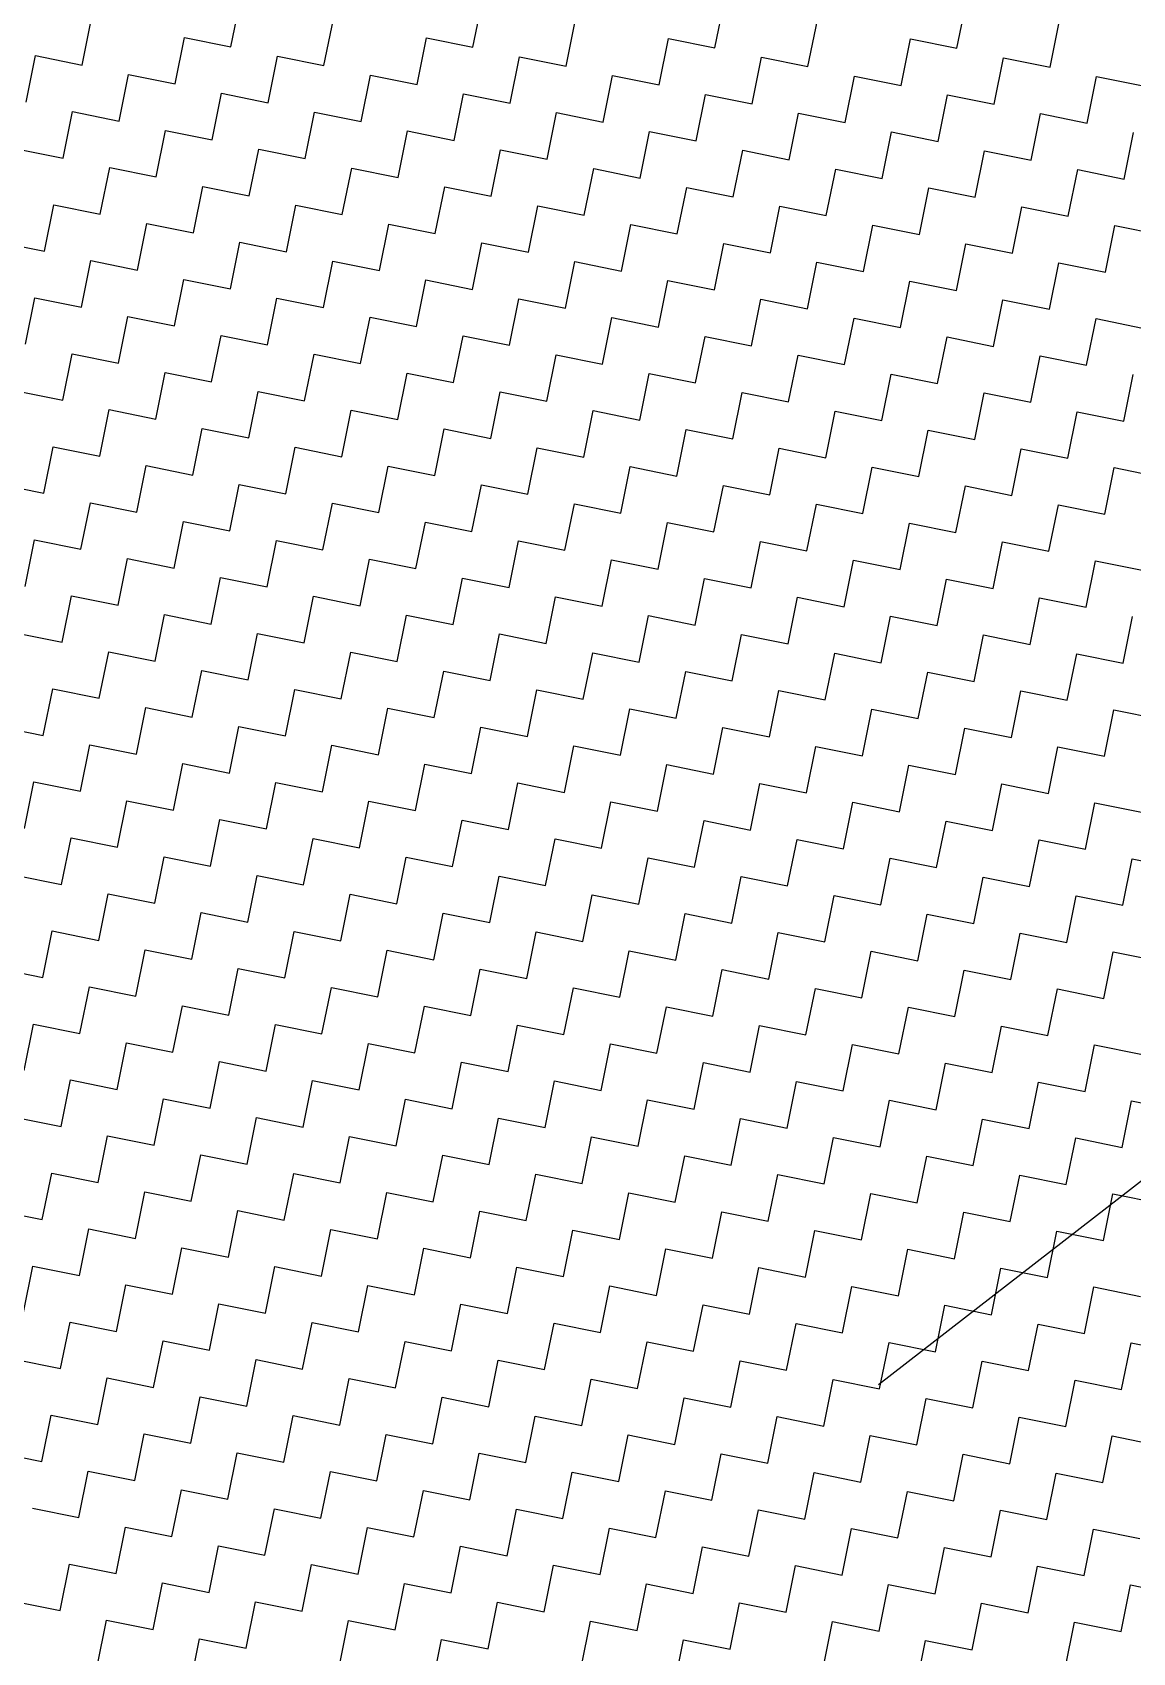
# Model space of a CAD drawing. Header units: metres. Extents: x 278801 to 279668, y 2074665 to 2075564.
# Drawn here: x 279585.6 to 279621.8, y 2075205.8 to 2075259.2 of the extents above; entities that cross this region are included whole.
import ezdxf

# ---------------------------------------------------------------- set-up
doc = ezdxf.new("R2010")
doc.units = ezdxf.units.M
doc.layers.add('POLY_HATCH', color=12, linetype='Continuous')

msp = doc.modelspace()

# ---------------------------------------------------------------- linework, layer by layer
msp.add_lwpolyline([(279637.449, 2075233.248), (279613.465, 2075214.657)])
at = {"layer": 'POLY_HATCH', "linetype": 'Continuous'}
for p, q in [((279592.136, 2075258.726), (279592.446, 2075260.258)), ((279600.109, 2075258.709), (279600.418, 2075260.241)), ((279608.081, 2075258.692), (279608.391, 2075260.224)), ((279616.053, 2075258.675), (279616.363, 2075260.208)), ((279587.229, 2075258.123), (279587.539, 2075259.655)), ((279595.201, 2075258.106), (279595.511, 2075259.639)), ((279603.174, 2075258.089), (279603.484, 2075259.622)), ((279611.146, 2075258.072), (279611.456, 2075259.605)), ((279619.119, 2075258.055), (279619.428, 2075259.588)), ((279590.294, 2075257.503), (279590.604, 2075259.036)), ((279590.604, 2075259.036), (279592.136, 2075258.726)), ((279598.266, 2075257.486), (279598.576, 2075259.019)), ((279598.576, 2075259.019), (279600.109, 2075258.709)), ((279606.239, 2075257.469), (279606.549, 2075259.002)), ((279606.549, 2075259.002), (279608.081, 2075258.692)), ((279614.211, 2075257.452), (279614.521, 2075258.985)), ((279614.521, 2075258.985), (279616.053, 2075258.675)), ((279585.386, 2075256.9), (279585.696, 2075258.433)), ((279585.696, 2075258.433), (279587.229, 2075258.123)), ((279593.359, 2075256.883), (279593.669, 2075258.416)), ((279593.669, 2075258.416), (279595.201, 2075258.106)), ((279601.331, 2075256.866), (279601.641, 2075258.399)), ((279601.641, 2075258.399), (279603.174, 2075258.089)), ((279609.304, 2075256.85), (279609.614, 2075258.382)), ((279609.614, 2075258.382), (279611.146, 2075258.072)), ((279617.276, 2075256.833), (279617.586, 2075258.365)), ((279617.586, 2075258.365), (279619.119, 2075258.055)), ((279588.451, 2075256.281), (279588.761, 2075257.813)), ((279588.761, 2075257.813), (279590.294, 2075257.503)), ((279596.424, 2075256.264), (279596.734, 2075257.796)), ((279596.734, 2075257.796), (279598.266, 2075257.486)), ((279604.396, 2075256.247), (279604.706, 2075257.779)), ((279604.706, 2075257.779), (279606.239, 2075257.469)), ((279612.369, 2075256.23), (279612.679, 2075257.762)), ((279612.679, 2075257.762), (279614.211, 2075257.452)), ((279620.341, 2075256.213), (279620.651, 2075257.745)), ((279620.651, 2075257.745), (279622.184, 2075257.435)), ((279591.516, 2075255.661), (279591.826, 2075257.193)), ((279591.826, 2075257.193), (279593.359, 2075256.883)), ((279599.489, 2075255.644), (279599.799, 2075257.176)), ((279599.799, 2075257.176), (279601.331, 2075256.866)), ((279607.461, 2075255.627), (279607.771, 2075257.159)), ((279607.771, 2075257.159), (279609.304, 2075256.85)), ((279615.434, 2075255.61), (279615.744, 2075257.143)), ((279615.744, 2075257.143), (279617.276, 2075256.833)), ((279586.609, 2075255.058), (279586.919, 2075256.59)), ((279586.919, 2075256.59), (279588.451, 2075256.281)), ((279594.581, 2075255.041), (279594.891, 2075256.574)), ((279594.891, 2075256.574), (279596.424, 2075256.264)), ((279602.554, 2075255.024), (279602.864, 2075256.557)), ((279602.864, 2075256.557), (279604.396, 2075256.247)), ((279610.526, 2075255.007), (279610.836, 2075256.54)), ((279610.836, 2075256.54), (279612.369, 2075256.23)), ((279618.499, 2075254.99), (279618.809, 2075256.523)), ((279618.809, 2075256.523), (279620.341, 2075256.213)), ((279589.674, 2075254.438), (279589.984, 2075255.971)), ((279589.984, 2075255.971), (279591.516, 2075255.661)), ((279597.646, 2075254.421), (279597.956, 2075255.954)), ((279597.956, 2075255.954), (279599.489, 2075255.644)), ((279605.619, 2075254.404), (279605.929, 2075255.937)), ((279605.929, 2075255.937), (279607.461, 2075255.627)), ((279613.591, 2075254.387), (279613.901, 2075255.92)), ((279613.901, 2075255.92), (279615.434, 2075255.61)), ((279621.564, 2075254.37), (279621.874, 2075255.903)), ((279585.076, 2075255.368), (279586.609, 2075255.058)), ((279592.739, 2075253.818), (279593.049, 2075255.351)), ((279593.049, 2075255.351), (279594.581, 2075255.041)), ((279600.711, 2075253.801), (279601.021, 2075255.334)), ((279601.021, 2075255.334), (279602.554, 2075255.024)), ((279608.684, 2075253.785), (279608.994, 2075255.317)), ((279608.994, 2075255.317), (279610.526, 2075255.007)), ((279616.656, 2075253.768), (279616.966, 2075255.3)), ((279616.966, 2075255.3), (279618.499, 2075254.99)), ((279587.832, 2075253.216), (279588.141, 2075254.748)), ((279588.141, 2075254.748), (279589.674, 2075254.438)), ((279595.804, 2075253.199), (279596.114, 2075254.731)), ((279596.114, 2075254.731), (279597.646, 2075254.421)), ((279603.776, 2075253.182), (279604.086, 2075254.714)), ((279604.086, 2075254.714), (279605.619, 2075254.404)), ((279611.749, 2075253.165), (279612.059, 2075254.697)), ((279612.059, 2075254.697), (279613.591, 2075254.387)), ((279619.721, 2075253.148), (279620.031, 2075254.68)), ((279620.031, 2075254.68), (279621.564, 2075254.37)), ((279590.897, 2075252.596), (279591.206, 2075254.128)), ((279591.206, 2075254.128), (279592.739, 2075253.818)), ((279598.869, 2075252.579), (279599.179, 2075254.111)), ((279599.179, 2075254.111), (279600.711, 2075253.801)), ((279606.841, 2075252.562), (279607.151, 2075254.094)), ((279607.151, 2075254.094), (279608.684, 2075253.785)), ((279614.814, 2075252.545), (279615.124, 2075254.077)), ((279615.124, 2075254.077), (279616.656, 2075253.768)), ((279585.989, 2075251.993), (279586.299, 2075253.525)), ((279586.299, 2075253.525), (279587.832, 2075253.216)), ((279593.962, 2075251.976), (279594.272, 2075253.508)), ((279594.272, 2075253.508), (279595.804, 2075253.199)), ((279601.934, 2075251.959), (279602.244, 2075253.492)), ((279602.244, 2075253.492), (279603.776, 2075253.182)), ((279609.907, 2075251.942), (279610.216, 2075253.475)), ((279610.216, 2075253.475), (279611.749, 2075253.165)), ((279617.879, 2075251.925), (279618.189, 2075253.458)), ((279618.189, 2075253.458), (279619.721, 2075253.148)), ((279589.054, 2075251.373), (279589.364, 2075252.906)), ((279589.364, 2075252.906), (279590.897, 2075252.596)), ((279597.027, 2075251.356), (279597.337, 2075252.889)), ((279597.337, 2075252.889), (279598.869, 2075252.579)), ((279604.999, 2075251.339), (279605.309, 2075252.872)), ((279605.309, 2075252.872), (279606.841, 2075252.562)), ((279612.972, 2075251.322), (279613.281, 2075252.855)), ((279613.281, 2075252.855), (279614.814, 2075252.545)), ((279620.944, 2075251.305), (279621.254, 2075252.838)), ((279621.254, 2075252.838), (279622.786, 2075252.528)), ((279584.457, 2075252.303), (279585.989, 2075251.993)), ((279592.119, 2075250.753), (279592.429, 2075252.286)), ((279592.429, 2075252.286), (279593.962, 2075251.976)), ((279600.092, 2075250.736), (279600.402, 2075252.269)), ((279600.402, 2075252.269), (279601.934, 2075251.959)), ((279608.064, 2075250.72), (279608.374, 2075252.252)), ((279608.374, 2075252.252), (279609.907, 2075251.942)), ((279616.037, 2075250.703), (279616.346, 2075252.235)), ((279616.346, 2075252.235), (279617.879, 2075251.925)), ((279587.212, 2075250.151), (279587.522, 2075251.683)), ((279587.522, 2075251.683), (279589.054, 2075251.373)), ((279595.184, 2075250.134), (279595.494, 2075251.666)), ((279595.494, 2075251.666), (279597.027, 2075251.356)), ((279603.157, 2075250.117), (279603.467, 2075251.649)), ((279603.467, 2075251.649), (279604.999, 2075251.339)), ((279611.129, 2075250.1), (279611.439, 2075251.632)), ((279611.439, 2075251.632), (279612.972, 2075251.322)), ((279619.102, 2075250.083), (279619.411, 2075251.615)), ((279619.411, 2075251.615), (279620.944, 2075251.305)), ((279590.277, 2075249.531), (279590.587, 2075251.063)), ((279590.587, 2075251.063), (279592.119, 2075250.753)), ((279598.249, 2075249.514), (279598.559, 2075251.046)), ((279598.559, 2075251.046), (279600.092, 2075250.736)), ((279606.222, 2075249.497), (279606.532, 2075251.029)), ((279606.532, 2075251.029), (279608.064, 2075250.72)), ((279614.194, 2075249.48), (279614.504, 2075251.012)), ((279614.504, 2075251.012), (279616.037, 2075250.703)), ((279585.369, 2075248.928), (279585.679, 2075250.46)), ((279585.679, 2075250.46), (279587.212, 2075250.151)), ((279593.342, 2075248.911), (279593.652, 2075250.443)), ((279593.652, 2075250.443), (279595.184, 2075250.134)), ((279601.314, 2075248.894), (279601.624, 2075250.427)), ((279601.624, 2075250.427), (279603.157, 2075250.117)), ((279609.287, 2075248.877), (279609.597, 2075250.41)), ((279609.597, 2075250.41), (279611.129, 2075250.1)), ((279617.259, 2075248.86), (279617.569, 2075250.393)), ((279617.569, 2075250.393), (279619.102, 2075250.083)), ((279588.434, 2075248.308), (279588.744, 2075249.841)), ((279588.744, 2075249.841), (279590.277, 2075249.531)), ((279596.407, 2075248.291), (279596.717, 2075249.824)), ((279596.717, 2075249.824), (279598.249, 2075249.514)), ((279604.379, 2075248.274), (279604.689, 2075249.807)), ((279604.689, 2075249.807), (279606.222, 2075249.497)), ((279612.352, 2075248.257), (279612.662, 2075249.79)), ((279612.662, 2075249.79), (279614.194, 2075249.48)), ((279620.324, 2075248.24), (279620.634, 2075249.773)), ((279620.634, 2075249.773), (279622.167, 2075249.463)), ((279591.499, 2075247.688), (279591.809, 2075249.221)), ((279591.809, 2075249.221), (279593.342, 2075248.911)), ((279599.472, 2075247.671), (279599.782, 2075249.204)), ((279599.782, 2075249.204), (279601.314, 2075248.894)), ((279607.444, 2075247.654), (279607.754, 2075249.187)), ((279607.754, 2075249.187), (279609.287, 2075248.877)), ((279615.417, 2075247.638), (279615.727, 2075249.17)), ((279615.727, 2075249.17), (279617.259, 2075248.86)), ((279586.592, 2075247.085), (279586.902, 2075248.618)), ((279586.902, 2075248.618), (279588.434, 2075248.308)), ((279594.564, 2075247.069), (279594.874, 2075248.601)), ((279594.874, 2075248.601), (279596.407, 2075248.291)), ((279602.537, 2075247.052), (279602.847, 2075248.584)), ((279602.847, 2075248.584), (279604.379, 2075248.274)), ((279610.509, 2075247.035), (279610.819, 2075248.567)), ((279610.819, 2075248.567), (279612.352, 2075248.257)), ((279618.482, 2075247.018), (279618.792, 2075248.55)), ((279618.792, 2075248.55), (279620.324, 2075248.24)), ((279589.657, 2075246.466), (279589.967, 2075247.998)), ((279589.967, 2075247.998), (279591.499, 2075247.688)), ((279597.63, 2075246.449), (279597.939, 2075247.981)), ((279597.939, 2075247.981), (279599.472, 2075247.671)), ((279605.602, 2075246.432), (279605.912, 2075247.964)), ((279605.912, 2075247.964), (279607.444, 2075247.654)), ((279613.574, 2075246.415), (279613.884, 2075247.947)), ((279613.884, 2075247.947), (279615.417, 2075247.638)), ((279621.547, 2075246.398), (279621.857, 2075247.931)), ((279585.06, 2075247.395), (279586.592, 2075247.085)), ((279592.722, 2075245.846), (279593.032, 2075247.378)), ((279593.032, 2075247.378), (279594.564, 2075247.069)), ((279600.695, 2075245.829), (279601.004, 2075247.362)), ((279601.004, 2075247.362), (279602.537, 2075247.052)), ((279608.667, 2075245.812), (279608.977, 2075247.345)), ((279608.977, 2075247.345), (279610.509, 2075247.035)), ((279616.639, 2075245.795), (279616.949, 2075247.328)), ((279616.949, 2075247.328), (279618.482, 2075247.018)), ((279587.815, 2075245.243), (279588.125, 2075246.776)), ((279588.125, 2075246.776), (279589.657, 2075246.466)), ((279595.787, 2075245.226), (279596.097, 2075246.759)), ((279596.097, 2075246.759), (279597.63, 2075246.449)), ((279603.76, 2075245.209), (279604.069, 2075246.742)), ((279604.069, 2075246.742), (279605.602, 2075246.432)), ((279611.732, 2075245.192), (279612.042, 2075246.725)), ((279612.042, 2075246.725), (279613.574, 2075246.415)), ((279619.704, 2075245.175), (279620.014, 2075246.708)), ((279620.014, 2075246.708), (279621.547, 2075246.398)), ((279590.88, 2075244.623), (279591.19, 2075246.156)), ((279591.19, 2075246.156), (279592.722, 2075245.846)), ((279598.852, 2075244.606), (279599.162, 2075246.139)), ((279599.162, 2075246.139), (279600.695, 2075245.829)), ((279606.825, 2075244.589), (279607.134, 2075246.122)), ((279607.134, 2075246.122), (279608.667, 2075245.812)), ((279614.797, 2075244.573), (279615.107, 2075246.105)), ((279615.107, 2075246.105), (279616.639, 2075245.795)), ((279585.972, 2075244.02), (279586.282, 2075245.553)), ((279586.282, 2075245.553), (279587.815, 2075245.243)), ((279593.945, 2075244.004), (279594.255, 2075245.536)), ((279594.255, 2075245.536), (279595.787, 2075245.226)), ((279601.917, 2075243.987), (279602.227, 2075245.519)), ((279602.227, 2075245.519), (279603.76, 2075245.209)), ((279609.89, 2075243.97), (279610.199, 2075245.502)), ((279610.199, 2075245.502), (279611.732, 2075245.192)), ((279617.862, 2075243.953), (279618.172, 2075245.485)), ((279618.172, 2075245.485), (279619.704, 2075245.175)), ((279589.037, 2075243.401), (279589.347, 2075244.933)), ((279589.347, 2075244.933), (279590.88, 2075244.623)), ((279597.01, 2075243.384), (279597.32, 2075244.916)), ((279597.32, 2075244.916), (279598.852, 2075244.606)), ((279604.982, 2075243.367), (279605.292, 2075244.899)), ((279605.292, 2075244.899), (279606.825, 2075244.589)), ((279612.955, 2075243.35), (279613.265, 2075244.882)), ((279613.265, 2075244.882), (279614.797, 2075244.573)), ((279620.927, 2075243.333), (279621.237, 2075244.865)), ((279621.237, 2075244.865), (279622.769, 2075244.556)), ((279584.44, 2075244.33), (279585.972, 2075244.02)), ((279592.102, 2075242.781), (279592.412, 2075244.313)), ((279592.412, 2075244.313), (279593.945, 2075244.004)), ((279600.075, 2075242.764), (279600.385, 2075244.296)), ((279600.385, 2075244.296), (279601.917, 2075243.987)), ((279608.047, 2075242.747), (279608.357, 2075244.28)), ((279608.357, 2075244.28), (279609.89, 2075243.97)), ((279616.02, 2075242.73), (279616.33, 2075244.263)), ((279616.33, 2075244.263), (279617.862, 2075243.953)), ((279587.195, 2075242.178), (279587.505, 2075243.711)), ((279587.505, 2075243.711), (279589.037, 2075243.401)), ((279595.167, 2075242.161), (279595.477, 2075243.694)), ((279595.477, 2075243.694), (279597.01, 2075243.384)), ((279603.14, 2075242.144), (279603.45, 2075243.677)), ((279603.45, 2075243.677), (279604.982, 2075243.367)), ((279611.112, 2075242.127), (279611.422, 2075243.66)), ((279611.422, 2075243.66), (279612.955, 2075243.35)), ((279619.085, 2075242.11), (279619.395, 2075243.643)), ((279619.395, 2075243.643), (279620.927, 2075243.333)), ((279590.26, 2075241.558), (279590.57, 2075243.091)), ((279590.57, 2075243.091), (279592.102, 2075242.781)), ((279598.232, 2075241.541), (279598.542, 2075243.074)), ((279598.542, 2075243.074), (279600.075, 2075242.764)), ((279606.205, 2075241.524), (279606.515, 2075243.057)), ((279606.515, 2075243.057), (279608.047, 2075242.747)), ((279614.177, 2075241.508), (279614.487, 2075243.04)), ((279614.487, 2075243.04), (279616.02, 2075242.73)), ((279585.352, 2075240.955), (279585.662, 2075242.488)), ((279585.662, 2075242.488), (279587.195, 2075242.178)), ((279593.325, 2075240.939), (279593.635, 2075242.471)), ((279593.635, 2075242.471), (279595.167, 2075242.161)), ((279601.297, 2075240.922), (279601.607, 2075242.454)), ((279601.607, 2075242.454), (279603.14, 2075242.144)), ((279609.27, 2075240.905), (279609.58, 2075242.437)), ((279609.58, 2075242.437), (279611.112, 2075242.127)), ((279617.242, 2075240.888), (279617.552, 2075242.42)), ((279617.552, 2075242.42), (279619.085, 2075242.11)), ((279588.418, 2075240.336), (279588.727, 2075241.868)), ((279588.727, 2075241.868), (279590.26, 2075241.558)), ((279596.39, 2075240.319), (279596.7, 2075241.851)), ((279596.7, 2075241.851), (279598.232, 2075241.541)), ((279604.362, 2075240.302), (279604.672, 2075241.834)), ((279604.672, 2075241.834), (279606.205, 2075241.524)), ((279612.335, 2075240.285), (279612.645, 2075241.817)), ((279612.645, 2075241.817), (279614.177, 2075241.508)), ((279620.307, 2075240.268), (279620.617, 2075241.8)), ((279620.617, 2075241.8), (279622.15, 2075241.491)), ((279591.483, 2075239.716), (279591.792, 2075241.248)), ((279591.792, 2075241.248), (279593.325, 2075240.939)), ((279599.455, 2075239.699), (279599.765, 2075241.231)), ((279599.765, 2075241.231), (279601.297, 2075240.922)), ((279607.427, 2075239.682), (279607.737, 2075241.215)), ((279607.737, 2075241.215), (279609.27, 2075240.905)), ((279615.4, 2075239.665), (279615.71, 2075241.198)), ((279615.71, 2075241.198), (279617.242, 2075240.888)), ((279586.575, 2075239.113), (279586.885, 2075240.646)), ((279586.885, 2075240.646), (279588.418, 2075240.336)), ((279594.548, 2075239.096), (279594.857, 2075240.629)), ((279594.857, 2075240.629), (279596.39, 2075240.319)), ((279602.52, 2075239.079), (279602.83, 2075240.612)), ((279602.83, 2075240.612), (279604.362, 2075240.302)), ((279610.492, 2075239.062), (279610.802, 2075240.595)), ((279610.802, 2075240.595), (279612.335, 2075240.285)), ((279618.465, 2075239.045), (279618.775, 2075240.578)), ((279618.775, 2075240.578), (279620.307, 2075240.268)), ((279589.64, 2075238.493), (279589.95, 2075240.026)), ((279589.95, 2075240.026), (279591.483, 2075239.716)), ((279597.613, 2075238.476), (279597.922, 2075240.009)), ((279597.922, 2075240.009), (279599.455, 2075239.699)), ((279605.585, 2075238.459), (279605.895, 2075239.992)), ((279605.895, 2075239.992), (279607.427, 2075239.682)), ((279613.557, 2075238.442), (279613.867, 2075239.975)), ((279613.867, 2075239.975), (279615.4, 2075239.665)), ((279621.53, 2075238.426), (279621.84, 2075239.958)), ((279585.043, 2075239.423), (279586.575, 2075239.113)), ((279592.705, 2075237.873), (279593.015, 2075239.406)), ((279593.015, 2075239.406), (279594.548, 2075239.096)), ((279600.678, 2075237.857), (279600.987, 2075239.389)), ((279600.987, 2075239.389), (279602.52, 2075239.079)), ((279608.65, 2075237.84), (279608.96, 2075239.372)), ((279608.96, 2075239.372), (279610.492, 2075239.062)), ((279616.622, 2075237.823), (279616.932, 2075239.355)), ((279616.932, 2075239.355), (279618.465, 2075239.045)), ((279587.798, 2075237.271), (279588.108, 2075238.803)), ((279588.108, 2075238.803), (279589.64, 2075238.493)), ((279595.77, 2075237.254), (279596.08, 2075238.786)), ((279596.08, 2075238.786), (279597.613, 2075238.476)), ((279603.743, 2075237.237), (279604.053, 2075238.769)), ((279604.053, 2075238.769), (279605.585, 2075238.459)), ((279611.715, 2075237.22), (279612.025, 2075238.752)), ((279612.025, 2075238.752), (279613.557, 2075238.442)), ((279619.688, 2075237.203), (279619.997, 2075238.735)), ((279619.997, 2075238.735), (279621.53, 2075238.426)), ((279590.863, 2075236.651), (279591.173, 2075238.183)), ((279591.173, 2075238.183), (279592.705, 2075237.873)), ((279598.835, 2075236.634), (279599.145, 2075238.166)), ((279599.145, 2075238.166), (279600.678, 2075237.857)), ((279606.808, 2075236.617), (279607.118, 2075238.15)), ((279607.118, 2075238.15), (279608.65, 2075237.84)), ((279614.78, 2075236.6), (279615.09, 2075238.133)), ((279615.09, 2075238.133), (279616.622, 2075237.823)), ((279585.955, 2075236.048), (279586.265, 2075237.581)), ((279586.265, 2075237.581), (279587.798, 2075237.271)), ((279593.928, 2075236.031), (279594.238, 2075237.564)), ((279594.238, 2075237.564), (279595.77, 2075237.254)), ((279601.9, 2075236.014), (279602.21, 2075237.547)), ((279602.21, 2075237.547), (279603.743, 2075237.237)), ((279609.873, 2075235.997), (279610.183, 2075237.53)), ((279610.183, 2075237.53), (279611.715, 2075237.22)), ((279617.845, 2075235.98), (279618.155, 2075237.513)), ((279618.155, 2075237.513), (279619.688, 2075237.203)), ((279589.02, 2075235.428), (279589.33, 2075236.961)), ((279589.33, 2075236.961), (279590.863, 2075236.651)), ((279596.993, 2075235.411), (279597.303, 2075236.944)), ((279597.303, 2075236.944), (279598.835, 2075236.634)), ((279604.965, 2075235.394), (279605.275, 2075236.927)), ((279605.275, 2075236.927), (279606.808, 2075236.617)), ((279612.938, 2075235.377), (279613.248, 2075236.91)), ((279613.248, 2075236.91), (279614.78, 2075236.6)), ((279620.91, 2075235.361), (279621.22, 2075236.893)), ((279621.22, 2075236.893), (279622.753, 2075236.583)), ((279584.423, 2075236.358), (279585.955, 2075236.048)), ((279592.085, 2075234.808), (279592.395, 2075236.341)), ((279592.395, 2075236.341), (279593.928, 2075236.031)), ((279600.058, 2075234.792), (279600.368, 2075236.324)), ((279600.368, 2075236.324), (279601.9, 2075236.014)), ((279608.03, 2075234.775), (279608.34, 2075236.307)), ((279608.34, 2075236.307), (279609.873, 2075235.997)), ((279616.003, 2075234.758), (279616.313, 2075236.29)), ((279616.313, 2075236.29), (279617.845, 2075235.98)), ((279587.178, 2075234.206), (279587.488, 2075235.738)), ((279587.488, 2075235.738), (279589.02, 2075235.428)), ((279595.15, 2075234.189), (279595.46, 2075235.721)), ((279595.46, 2075235.721), (279596.993, 2075235.411)), ((279603.123, 2075234.172), (279603.433, 2075235.704)), ((279603.433, 2075235.704), (279604.965, 2075235.394)), ((279611.095, 2075234.155), (279611.405, 2075235.687)), ((279611.405, 2075235.687), (279612.938, 2075235.377)), ((279619.068, 2075234.138), (279619.378, 2075235.67)), ((279619.378, 2075235.67), (279620.91, 2075235.361)), ((279590.243, 2075233.586), (279590.553, 2075235.118)), ((279590.553, 2075235.118), (279592.085, 2075234.808)), ((279598.215, 2075233.569), (279598.525, 2075235.101)), ((279598.525, 2075235.101), (279600.058, 2075234.792)), ((279606.188, 2075233.552), (279606.498, 2075235.085)), ((279606.498, 2075235.085), (279608.03, 2075234.775)), ((279614.16, 2075233.535), (279614.47, 2075235.068)), ((279614.47, 2075235.068), (279616.003, 2075234.758)), ((279585.336, 2075232.983), (279585.645, 2075234.516)), ((279585.645, 2075234.516), (279587.178, 2075234.206)), ((279593.308, 2075232.966), (279593.618, 2075234.499)), ((279593.618, 2075234.499), (279595.15, 2075234.189)), ((279601.28, 2075232.949), (279601.59, 2075234.482)), ((279601.59, 2075234.482), (279603.123, 2075234.172)), ((279609.253, 2075232.932), (279609.563, 2075234.465)), ((279609.563, 2075234.465), (279611.095, 2075234.155)), ((279617.225, 2075232.915), (279617.535, 2075234.448)), ((279617.535, 2075234.448), (279619.068, 2075234.138)), ((279588.401, 2075232.363), (279588.71, 2075233.896)), ((279588.71, 2075233.896), (279590.243, 2075233.586)), ((279596.373, 2075232.346), (279596.683, 2075233.879)), ((279596.683, 2075233.879), (279598.215, 2075233.569)), ((279604.345, 2075232.329), (279604.655, 2075233.862)), ((279604.655, 2075233.862), (279606.188, 2075233.552)), ((279612.318, 2075232.312), (279612.628, 2075233.845)), ((279612.628, 2075233.845), (279614.16, 2075233.535)), ((279620.29, 2075232.296), (279620.6, 2075233.828)), ((279620.6, 2075233.828), (279622.133, 2075233.518)), ((279591.466, 2075231.743), (279591.775, 2075233.276)), ((279591.775, 2075233.276), (279593.308, 2075232.966)), ((279599.438, 2075231.727), (279599.748, 2075233.259)), ((279599.748, 2075233.259), (279601.28, 2075232.949)), ((279607.41, 2075231.71), (279607.72, 2075233.242)), ((279607.72, 2075233.242), (279609.253, 2075232.932)), ((279615.383, 2075231.693), (279615.693, 2075233.225)), ((279615.693, 2075233.225), (279617.225, 2075232.915)), ((279586.558, 2075231.141), (279586.868, 2075232.673)), ((279586.868, 2075232.673), (279588.401, 2075232.363)), ((279594.531, 2075231.124), (279594.841, 2075232.656)), ((279594.841, 2075232.656), (279596.373, 2075232.346)), ((279602.503, 2075231.107), (279602.813, 2075232.639)), ((279602.813, 2075232.639), (279604.345, 2075232.329)), ((279610.476, 2075231.09), (279610.785, 2075232.622)), ((279610.785, 2075232.622), (279612.318, 2075232.312)), ((279618.448, 2075231.073), (279618.758, 2075232.605)), ((279618.758, 2075232.605), (279620.29, 2075232.296)), ((279589.623, 2075230.521), (279589.933, 2075232.053)), ((279589.933, 2075232.053), (279591.466, 2075231.743)), ((279597.596, 2075230.504), (279597.906, 2075232.036)), ((279597.906, 2075232.036), (279599.438, 2075231.727)), ((279605.568, 2075230.487), (279605.878, 2075232.019)), ((279605.878, 2075232.019), (279607.41, 2075231.71)), ((279613.541, 2075230.47), (279613.85, 2075232.003)), ((279613.85, 2075232.003), (279615.383, 2075231.693)), ((279621.513, 2075230.453), (279621.823, 2075231.986)), ((279621.823, 2075231.986), (279623.355, 2075231.676)), ((279585.026, 2075231.45), (279586.558, 2075231.141)), ((279592.688, 2075229.901), (279592.998, 2075231.434)), ((279592.998, 2075231.434), (279594.531, 2075231.124)), ((279600.661, 2075229.884), (279600.971, 2075231.417)), ((279600.971, 2075231.417), (279602.503, 2075231.107)), ((279608.633, 2075229.867), (279608.943, 2075231.4)), ((279608.943, 2075231.4), (279610.476, 2075231.09)), ((279616.606, 2075229.85), (279616.915, 2075231.383)), ((279616.915, 2075231.383), (279618.448, 2075231.073)), ((279587.781, 2075229.298), (279588.091, 2075230.831)), ((279588.091, 2075230.831), (279589.623, 2075230.521)), ((279595.753, 2075229.281), (279596.063, 2075230.814)), ((279596.063, 2075230.814), (279597.596, 2075230.504)), ((279603.726, 2075229.264), (279604.036, 2075230.797)), ((279604.036, 2075230.797), (279605.568, 2075230.487)), ((279611.698, 2075229.247), (279612.008, 2075230.78)), ((279612.008, 2075230.78), (279613.541, 2075230.47)), ((279619.671, 2075229.23), (279619.98, 2075230.763)), ((279619.98, 2075230.763), (279621.513, 2075230.453)), ((279590.846, 2075228.678), (279591.156, 2075230.211)), ((279591.156, 2075230.211), (279592.688, 2075229.901)), ((279598.818, 2075228.661), (279599.128, 2075230.194)), ((279599.128, 2075230.194), (279600.661, 2075229.884)), ((279606.791, 2075228.645), (279607.101, 2075230.177)), ((279607.101, 2075230.177), (279608.633, 2075229.867)), ((279614.763, 2075228.628), (279615.073, 2075230.16)), ((279615.073, 2075230.16), (279616.606, 2075229.85)), ((279585.938, 2075228.076), (279586.248, 2075229.608)), ((279586.248, 2075229.608), (279587.781, 2075229.298)), ((279593.911, 2075228.059), (279594.221, 2075229.591)), ((279594.221, 2075229.591), (279595.753, 2075229.281)), ((279601.883, 2075228.042), (279602.193, 2075229.574)), ((279602.193, 2075229.574), (279603.726, 2075229.264)), ((279609.856, 2075228.025), (279610.166, 2075229.557)), ((279610.166, 2075229.557), (279611.698, 2075229.247)), ((279617.828, 2075228.008), (279618.138, 2075229.54)), ((279618.138, 2075229.54), (279619.671, 2075229.23)), ((279589.003, 2075227.456), (279589.313, 2075228.988)), ((279589.313, 2075228.988), (279590.846, 2075228.678)), ((279596.976, 2075227.439), (279597.286, 2075228.971)), ((279597.286, 2075228.971), (279598.818, 2075228.661)), ((279604.948, 2075227.422), (279605.258, 2075228.954)), ((279605.258, 2075228.954), (279606.791, 2075228.645)), ((279612.921, 2075227.405), (279613.231, 2075228.938)), ((279613.231, 2075228.938), (279614.763, 2075228.628)), ((279620.893, 2075227.388), (279621.203, 2075228.921)), ((279621.203, 2075228.921), (279622.736, 2075228.611)), ((279584.406, 2075228.385), (279585.938, 2075228.076)), ((279592.068, 2075226.836), (279592.378, 2075228.369)), ((279592.378, 2075228.369), (279593.911, 2075228.059)), ((279600.041, 2075226.819), (279600.351, 2075228.352)), ((279600.351, 2075228.352), (279601.883, 2075228.042)), ((279608.013, 2075226.802), (279608.323, 2075228.335)), ((279608.323, 2075228.335), (279609.856, 2075228.025)), ((279615.986, 2075226.785), (279616.296, 2075228.318)), ((279616.296, 2075228.318), (279617.828, 2075228.008)), ((279587.161, 2075226.233), (279587.471, 2075227.766)), ((279587.471, 2075227.766), (279589.003, 2075227.456)), ((279595.133, 2075226.216), (279595.443, 2075227.749)), ((279595.443, 2075227.749), (279596.976, 2075227.439)), ((279603.106, 2075226.199), (279603.416, 2075227.732)), ((279603.416, 2075227.732), (279604.948, 2075227.422)), ((279611.078, 2075226.182), (279611.388, 2075227.715)), ((279611.388, 2075227.715), (279612.921, 2075227.405)), ((279619.051, 2075226.165), (279619.361, 2075227.698)), ((279619.361, 2075227.698), (279620.893, 2075227.388)), ((279590.226, 2075225.613), (279590.536, 2075227.146)), ((279590.536, 2075227.146), (279592.068, 2075226.836)), ((279598.199, 2075225.596), (279598.508, 2075227.129)), ((279598.508, 2075227.129), (279600.041, 2075226.819)), ((279606.171, 2075225.58), (279606.481, 2075227.112)), ((279606.481, 2075227.112), (279608.013, 2075226.802)), ((279614.143, 2075225.563), (279614.453, 2075227.095)), ((279614.453, 2075227.095), (279615.986, 2075226.785)), ((279585.319, 2075225.011), (279585.629, 2075226.543)), ((279585.629, 2075226.543), (279587.161, 2075226.233)), ((279593.291, 2075224.994), (279593.601, 2075226.526)), ((279593.601, 2075226.526), (279595.133, 2075226.216)), ((279601.264, 2075224.977), (279601.573, 2075226.509)), ((279601.573, 2075226.509), (279603.106, 2075226.199)), ((279609.236, 2075224.96), (279609.546, 2075226.492)), ((279609.546, 2075226.492), (279611.078, 2075226.182)), ((279617.208, 2075224.943), (279617.518, 2075226.475)), ((279617.518, 2075226.475), (279619.051, 2075226.165)), ((279588.384, 2075224.391), (279588.694, 2075225.923)), ((279588.694, 2075225.923), (279590.226, 2075225.613)), ((279596.356, 2075224.374), (279596.666, 2075225.906)), ((279596.666, 2075225.906), (279598.199, 2075225.596)), ((279604.329, 2075224.357), (279604.638, 2075225.889)), ((279604.638, 2075225.889), (279606.171, 2075225.58)), ((279612.301, 2075224.34), (279612.611, 2075225.873)), ((279612.611, 2075225.873), (279614.143, 2075225.563)), ((279620.273, 2075224.323), (279620.583, 2075225.856)), ((279620.583, 2075225.856), (279622.116, 2075225.546)), ((279591.449, 2075223.771), (279591.759, 2075225.304)), ((279591.759, 2075225.304), (279593.291, 2075224.994)), ((279599.421, 2075223.754), (279599.731, 2075225.287)), ((279599.731, 2075225.287), (279601.264, 2075224.977)), ((279607.394, 2075223.737), (279607.703, 2075225.27)), ((279607.703, 2075225.27), (279609.236, 2075224.96)), ((279615.366, 2075223.72), (279615.676, 2075225.253)), ((279615.676, 2075225.253), (279617.208, 2075224.943)), ((279586.541, 2075223.168), (279586.851, 2075224.701)), ((279586.851, 2075224.701), (279588.384, 2075224.391)), ((279594.514, 2075223.151), (279594.824, 2075224.684)), ((279594.824, 2075224.684), (279596.356, 2075224.374)), ((279602.486, 2075223.134), (279602.796, 2075224.667)), ((279602.796, 2075224.667), (279604.329, 2075224.357)), ((279610.459, 2075223.117), (279610.768, 2075224.65)), ((279610.768, 2075224.65), (279612.301, 2075224.34)), ((279618.431, 2075223.1), (279618.741, 2075224.633)), ((279618.741, 2075224.633), (279620.273, 2075224.323)), ((279589.606, 2075222.548), (279589.916, 2075224.081)), ((279589.916, 2075224.081), (279591.449, 2075223.771)), ((279597.579, 2075222.531), (279597.889, 2075224.064)), ((279597.889, 2075224.064), (279599.421, 2075223.754)), ((279605.551, 2075222.515), (279605.861, 2075224.047)), ((279605.861, 2075224.047), (279607.394, 2075223.737)), ((279613.524, 2075222.498), (279613.834, 2075224.03)), ((279613.834, 2075224.03), (279615.366, 2075223.72)), ((279621.496, 2075222.481), (279621.806, 2075224.013)), ((279621.806, 2075224.013), (279623.338, 2075223.703)), ((279585.009, 2075223.478), (279586.541, 2075223.168)), ((279592.671, 2075221.929), (279592.981, 2075223.461)), ((279592.981, 2075223.461), (279594.514, 2075223.151)), ((279600.644, 2075221.912), (279600.954, 2075223.444)), ((279600.954, 2075223.444), (279602.486, 2075223.134)), ((279608.616, 2075221.895), (279608.926, 2075223.427)), ((279608.926, 2075223.427), (279610.459, 2075223.117)), ((279616.589, 2075221.878), (279616.899, 2075223.41)), ((279616.899, 2075223.41), (279618.431, 2075223.1)), ((279587.764, 2075221.326), (279588.074, 2075222.858)), ((279588.074, 2075222.858), (279589.606, 2075222.548)), ((279595.736, 2075221.309), (279596.046, 2075222.841)), ((279596.046, 2075222.841), (279597.579, 2075222.531)), ((279603.709, 2075221.292), (279604.019, 2075222.824)), ((279604.019, 2075222.824), (279605.551, 2075222.515)), ((279611.681, 2075221.275), (279611.991, 2075222.807)), ((279611.991, 2075222.807), (279613.524, 2075222.498)), ((279619.654, 2075221.258), (279619.964, 2075222.791)), ((279619.964, 2075222.791), (279621.496, 2075222.481)), ((279590.829, 2075220.706), (279591.139, 2075222.238)), ((279591.139, 2075222.238), (279592.671, 2075221.929)), ((279598.801, 2075220.689), (279599.111, 2075222.222)), ((279599.111, 2075222.222), (279600.644, 2075221.912)), ((279606.774, 2075220.672), (279607.084, 2075222.205)), ((279607.084, 2075222.205), (279608.616, 2075221.895)), ((279614.746, 2075220.655), (279615.056, 2075222.188)), ((279615.056, 2075222.188), (279616.589, 2075221.878)), ((279585.921, 2075220.103), (279586.231, 2075221.636)), ((279586.231, 2075221.636), (279587.764, 2075221.326)), ((279593.894, 2075220.086), (279594.204, 2075221.619)), ((279594.204, 2075221.619), (279595.736, 2075221.309)), ((279601.866, 2075220.069), (279602.176, 2075221.602)), ((279602.176, 2075221.602), (279603.709, 2075221.292)), ((279609.839, 2075220.052), (279610.149, 2075221.585)), ((279610.149, 2075221.585), (279611.681, 2075221.275)), ((279617.811, 2075220.035), (279618.121, 2075221.568)), ((279618.121, 2075221.568), (279619.654, 2075221.258)), ((279588.987, 2075219.483), (279589.296, 2075221.016)), ((279589.296, 2075221.016), (279590.829, 2075220.706)), ((279596.959, 2075219.466), (279597.269, 2075220.999)), ((279597.269, 2075220.999), (279598.801, 2075220.689)), ((279604.931, 2075219.45), (279605.241, 2075220.982)), ((279605.241, 2075220.982), (279606.774, 2075220.672)), ((279612.904, 2075219.433), (279613.214, 2075220.965)), ((279613.214, 2075220.965), (279614.746, 2075220.655)), ((279620.876, 2075219.416), (279621.186, 2075220.948)), ((279621.186, 2075220.948), (279622.719, 2075220.638)), ((279584.389, 2075220.413), (279585.921, 2075220.103)), ((279592.052, 2075218.864), (279592.361, 2075220.396)), ((279592.361, 2075220.396), (279593.894, 2075220.086)), ((279600.024, 2075218.847), (279600.334, 2075220.379)), ((279600.334, 2075220.379), (279601.866, 2075220.069)), ((279607.996, 2075218.83), (279608.306, 2075220.362)), ((279608.306, 2075220.362), (279609.839, 2075220.052)), ((279615.969, 2075218.813), (279616.279, 2075220.345)), ((279616.279, 2075220.345), (279617.811, 2075220.035)), ((279587.144, 2075218.261), (279587.454, 2075219.793)), ((279587.454, 2075219.793), (279588.987, 2075219.483)), ((279595.117, 2075218.244), (279595.426, 2075219.776)), ((279595.426, 2075219.776), (279596.959, 2075219.466)), ((279603.089, 2075218.227), (279603.399, 2075219.759)), ((279603.399, 2075219.759), (279604.931, 2075219.45)), ((279611.061, 2075218.21), (279611.371, 2075219.742)), ((279611.371, 2075219.742), (279612.904, 2075219.433)), ((279619.034, 2075218.193), (279619.344, 2075219.726)), ((279619.344, 2075219.726), (279620.876, 2075219.416)), ((279590.209, 2075217.641), (279590.519, 2075219.173)), ((279590.519, 2075219.173), (279592.052, 2075218.864)), ((279598.182, 2075217.624), (279598.491, 2075219.157)), ((279598.491, 2075219.157), (279600.024, 2075218.847)), ((279606.154, 2075217.607), (279606.464, 2075219.14)), ((279606.464, 2075219.14), (279607.996, 2075218.83)), ((279614.126, 2075217.59), (279614.436, 2075219.123)), ((279614.436, 2075219.123), (279615.969, 2075218.813)), ((279585.302, 2075217.038), (279585.612, 2075218.571)), ((279585.612, 2075218.571), (279587.144, 2075218.261)), ((279593.274, 2075217.021), (279593.584, 2075218.554)), ((279593.584, 2075218.554), (279595.117, 2075218.244)), ((279601.247, 2075217.004), (279601.556, 2075218.537)), ((279601.556, 2075218.537), (279603.089, 2075218.227)), ((279609.219, 2075216.987), (279609.529, 2075218.52)), ((279609.529, 2075218.52), (279611.061, 2075218.21)), ((279617.191, 2075216.97), (279617.501, 2075218.503)), ((279617.501, 2075218.503), (279619.034, 2075218.193)), ((279588.367, 2075216.418), (279588.677, 2075217.951)), ((279588.677, 2075217.951), (279590.209, 2075217.641)), ((279596.339, 2075216.401), (279596.649, 2075217.934)), ((279596.649, 2075217.934), (279598.182, 2075217.624)), ((279604.312, 2075216.384), (279604.622, 2075217.917)), ((279604.622, 2075217.917), (279606.154, 2075217.607)), ((279612.284, 2075216.368), (279612.594, 2075217.9)), ((279612.594, 2075217.9), (279614.126, 2075217.59)), ((279620.257, 2075216.351), (279620.566, 2075217.883)), ((279620.566, 2075217.883), (279622.099, 2075217.573)), ((279591.432, 2075215.799), (279591.742, 2075217.331)), ((279591.742, 2075217.331), (279593.274, 2075217.021)), ((279599.404, 2075215.782), (279599.714, 2075217.314)), ((279599.714, 2075217.314), (279601.247, 2075217.004)), ((279607.377, 2075215.765), (279607.687, 2075217.297)), ((279607.687, 2075217.297), (279609.219, 2075216.987)), ((279615.349, 2075215.748), (279615.659, 2075217.28)), ((279615.659, 2075217.28), (279617.191, 2075216.97)), ((279586.524, 2075215.196), (279586.834, 2075216.728)), ((279586.834, 2075216.728), (279588.367, 2075216.418)), ((279594.497, 2075215.179), (279594.807, 2075216.711)), ((279594.807, 2075216.711), (279596.339, 2075216.401)), ((279602.469, 2075215.162), (279602.779, 2075216.694)), ((279602.779, 2075216.694), (279604.312, 2075216.384)), ((279610.442, 2075215.145), (279610.752, 2075216.677)), ((279610.752, 2075216.677), (279612.284, 2075216.368)), ((279618.414, 2075215.128), (279618.724, 2075216.661)), ((279618.724, 2075216.661), (279620.257, 2075216.351)), ((279589.589, 2075214.576), (279589.899, 2075216.108)), ((279589.899, 2075216.108), (279591.432, 2075215.799)), ((279597.562, 2075214.559), (279597.872, 2075216.092)), ((279597.872, 2075216.092), (279599.404, 2075215.782)), ((279605.534, 2075214.542), (279605.844, 2075216.075)), ((279605.844, 2075216.075), (279607.377, 2075215.765)), ((279613.507, 2075214.525), (279613.817, 2075216.058)), ((279613.817, 2075216.058), (279615.349, 2075215.748)), ((279621.479, 2075214.508), (279621.789, 2075216.041)), ((279621.789, 2075216.041), (279623.322, 2075215.731)), ((279584.992, 2075215.506), (279586.524, 2075215.196)), ((279592.654, 2075213.956), (279592.964, 2075215.489)), ((279592.964, 2075215.489), (279594.497, 2075215.179)), ((279600.627, 2075213.939), (279600.937, 2075215.472)), ((279600.937, 2075215.472), (279602.469, 2075215.162)), ((279608.599, 2075213.922), (279608.909, 2075215.455)), ((279608.909, 2075215.455), (279610.442, 2075215.145)), ((279616.572, 2075213.905), (279616.882, 2075215.438)), ((279616.882, 2075215.438), (279618.414, 2075215.128)), ((279587.747, 2075213.353), (279588.057, 2075214.886)), ((279588.057, 2075214.886), (279589.589, 2075214.576)), ((279595.719, 2075213.336), (279596.029, 2075214.869)), ((279596.029, 2075214.869), (279597.562, 2075214.559)), ((279603.692, 2075213.319), (279604.002, 2075214.852)), ((279604.002, 2075214.852), (279605.534, 2075214.542)), ((279611.664, 2075213.303), (279611.974, 2075214.835)), ((279611.974, 2075214.835), (279613.507, 2075214.525)), ((279619.637, 2075213.286), (279619.947, 2075214.818)), ((279619.947, 2075214.818), (279621.479, 2075214.508)), ((279590.812, 2075212.734), (279591.122, 2075214.266)), ((279591.122, 2075214.266), (279592.654, 2075213.956)), ((279598.784, 2075212.717), (279599.094, 2075214.249)), ((279599.094, 2075214.249), (279600.627, 2075213.939)), ((279606.757, 2075212.7), (279607.067, 2075214.232)), ((279607.067, 2075214.232), (279608.599, 2075213.922)), ((279614.729, 2075212.683), (279615.039, 2075214.215)), ((279615.039, 2075214.215), (279616.572, 2075213.905)), ((279585.905, 2075212.131), (279586.214, 2075213.663)), ((279586.214, 2075213.663), (279587.747, 2075213.353)), ((279593.877, 2075212.114), (279594.187, 2075213.646)), ((279594.187, 2075213.646), (279595.719, 2075213.336)), ((279601.849, 2075212.097), (279602.159, 2075213.629)), ((279602.159, 2075213.629), (279603.692, 2075213.319)), ((279609.822, 2075212.08), (279610.132, 2075213.612)), ((279610.132, 2075213.612), (279611.664, 2075213.303)), ((279617.794, 2075212.063), (279618.104, 2075213.595)), ((279618.104, 2075213.595), (279619.637, 2075213.286)), ((279588.97, 2075211.511), (279589.279, 2075213.043)), ((279589.279, 2075213.043), (279590.812, 2075212.734)), ((279596.942, 2075211.494), (279597.252, 2075213.026)), ((279597.252, 2075213.026), (279598.784, 2075212.717)), ((279604.914, 2075211.477), (279605.224, 2075213.01)), ((279605.224, 2075213.01), (279606.757, 2075212.7)), ((279612.887, 2075211.46), (279613.197, 2075212.993)), ((279613.197, 2075212.993), (279614.729, 2075212.683)), ((279620.859, 2075211.443), (279621.169, 2075212.976)), ((279621.169, 2075212.976), (279622.702, 2075212.666)), ((279584.372, 2075212.441), (279585.905, 2075212.131)), ((279592.035, 2075210.891), (279592.344, 2075212.424)), ((279592.344, 2075212.424), (279593.877, 2075212.114)), ((279600.007, 2075210.874), (279600.317, 2075212.407)), ((279600.317, 2075212.407), (279601.849, 2075212.097)), ((279607.979, 2075210.857), (279608.289, 2075212.39)), ((279608.289, 2075212.39), (279609.822, 2075212.08)), ((279615.952, 2075210.84), (279616.262, 2075212.373)), ((279616.262, 2075212.373), (279617.794, 2075212.063)), ((279587.127, 2075210.288), (279587.437, 2075211.821)), ((279587.437, 2075211.821), (279588.97, 2075211.511)), ((279595.1, 2075210.271), (279595.41, 2075211.804)), ((279595.41, 2075211.804), (279596.942, 2075211.494)), ((279603.072, 2075210.254), (279603.382, 2075211.787)), ((279603.382, 2075211.787), (279604.914, 2075211.477)), ((279611.045, 2075210.238), (279611.354, 2075211.77)), ((279611.354, 2075211.77), (279612.887, 2075211.46)), ((279619.017, 2075210.221), (279619.327, 2075211.753)), ((279619.327, 2075211.753), (279620.859, 2075211.443)), ((279590.192, 2075209.669), (279590.502, 2075211.201)), ((279590.502, 2075211.201), (279592.035, 2075210.891)), ((279598.165, 2075209.652), (279598.475, 2075211.184)), ((279598.475, 2075211.184), (279600.007, 2075210.874)), ((279606.137, 2075209.635), (279606.447, 2075211.167)), ((279606.447, 2075211.167), (279607.979, 2075210.857)), ((279614.11, 2075209.618), (279614.419, 2075211.15)), ((279614.419, 2075211.15), (279615.952, 2075210.84)), ((279585.595, 2075210.598), (279587.127, 2075210.288)), ((279593.257, 2075209.049), (279593.567, 2075210.581)), ((279593.567, 2075210.581), (279595.1, 2075210.271)), ((279601.23, 2075209.032), (279601.54, 2075210.564)), ((279601.54, 2075210.564), (279603.072, 2075210.254)), ((279609.202, 2075209.015), (279609.512, 2075210.547)), ((279609.512, 2075210.547), (279611.045, 2075210.238)), ((279617.175, 2075208.998), (279617.484, 2075210.53)), ((279617.484, 2075210.53), (279619.017, 2075210.221)), ((279588.35, 2075208.446), (279588.66, 2075209.978)), ((279588.66, 2075209.978), (279590.192, 2075209.669)), ((279596.322, 2075208.429), (279596.632, 2075209.961)), ((279596.632, 2075209.961), (279598.165, 2075209.652)), ((279604.295, 2075208.412), (279604.605, 2075209.945)), ((279604.605, 2075209.945), (279606.137, 2075209.635)), ((279612.267, 2075208.395), (279612.577, 2075209.928)), ((279612.577, 2075209.928), (279614.11, 2075209.618)), ((279620.24, 2075208.378), (279620.549, 2075209.911)), ((279620.549, 2075209.911), (279622.082, 2075209.601)), ((279591.415, 2075207.826), (279591.725, 2075209.359)), ((279591.725, 2075209.359), (279593.257, 2075209.049)), ((279599.387, 2075207.809), (279599.697, 2075209.342)), ((279599.697, 2075209.342), (279601.23, 2075209.032)), ((279607.36, 2075207.792), (279607.67, 2075209.325)), ((279607.67, 2075209.325), (279609.202, 2075209.015)), ((279615.332, 2075207.775), (279615.642, 2075209.308)), ((279615.642, 2075209.308), (279617.175, 2075208.998)), ((279586.507, 2075207.223), (279586.817, 2075208.756)), ((279586.817, 2075208.756), (279588.35, 2075208.446)), ((279594.48, 2075207.206), (279594.79, 2075208.739)), ((279594.79, 2075208.739), (279596.322, 2075208.429)), ((279602.452, 2075207.189), (279602.762, 2075208.722)), ((279602.762, 2075208.722), (279604.295, 2075208.412)), ((279610.425, 2075207.172), (279610.735, 2075208.705)), ((279610.735, 2075208.705), (279612.267, 2075208.395)), ((279618.397, 2075207.156), (279618.707, 2075208.688)), ((279618.707, 2075208.688), (279620.24, 2075208.378)), ((279589.572, 2075206.603), (279589.882, 2075208.136)), ((279589.882, 2075208.136), (279591.415, 2075207.826)), ((279597.545, 2075206.587), (279597.855, 2075208.119)), ((279597.855, 2075208.119), (279599.387, 2075207.809)), ((279605.517, 2075206.57), (279605.827, 2075208.102)), ((279605.827, 2075208.102), (279607.36, 2075207.792)), ((279613.49, 2075206.553), (279613.8, 2075208.085)), ((279613.8, 2075208.085), (279615.332, 2075207.775)), ((279621.462, 2075206.536), (279621.772, 2075208.068)), ((279621.772, 2075208.068), (279623.305, 2075207.758)), ((279584.975, 2075207.533), (279586.507, 2075207.223)), ((279592.637, 2075205.984), (279592.947, 2075207.516)), ((279592.947, 2075207.516), (279594.48, 2075207.206)), ((279600.61, 2075205.967), (279600.92, 2075207.499)), ((279600.92, 2075207.499), (279602.452, 2075207.189)), ((279608.582, 2075205.95), (279608.892, 2075207.482)), ((279608.892, 2075207.482), (279610.425, 2075207.172)), ((279616.555, 2075205.933), (279616.865, 2075207.465)), ((279616.865, 2075207.465), (279618.397, 2075207.156)), ((279587.73, 2075205.381), (279588.04, 2075206.913)), ((279588.04, 2075206.913), (279589.572, 2075206.603)), ((279595.702, 2075205.364), (279596.012, 2075206.896)), ((279596.012, 2075206.896), (279597.545, 2075206.587)), ((279603.675, 2075205.347), (279603.985, 2075206.88)), ((279603.985, 2075206.88), (279605.517, 2075206.57)), ((279611.647, 2075205.33), (279611.957, 2075206.863)), ((279611.957, 2075206.863), (279613.49, 2075206.553)), ((279619.62, 2075205.313), (279619.93, 2075206.846)), ((279619.93, 2075206.846), (279621.462, 2075206.536)), ((279590.795, 2075204.761), (279591.105, 2075206.294)), ((279591.105, 2075206.294), (279592.637, 2075205.984)), ((279598.767, 2075204.744), (279599.077, 2075206.277)), ((279599.077, 2075206.277), (279600.61, 2075205.967)), ((279606.74, 2075204.727), (279607.05, 2075206.26)), ((279607.05, 2075206.26), (279608.582, 2075205.95)), ((279614.712, 2075204.71), (279615.022, 2075206.243)), ((279615.022, 2075206.243), (279616.555, 2075205.933))]:
    msp.add_line(p, q, dxfattribs=at)

doc.saveas('drawing.dxf')
